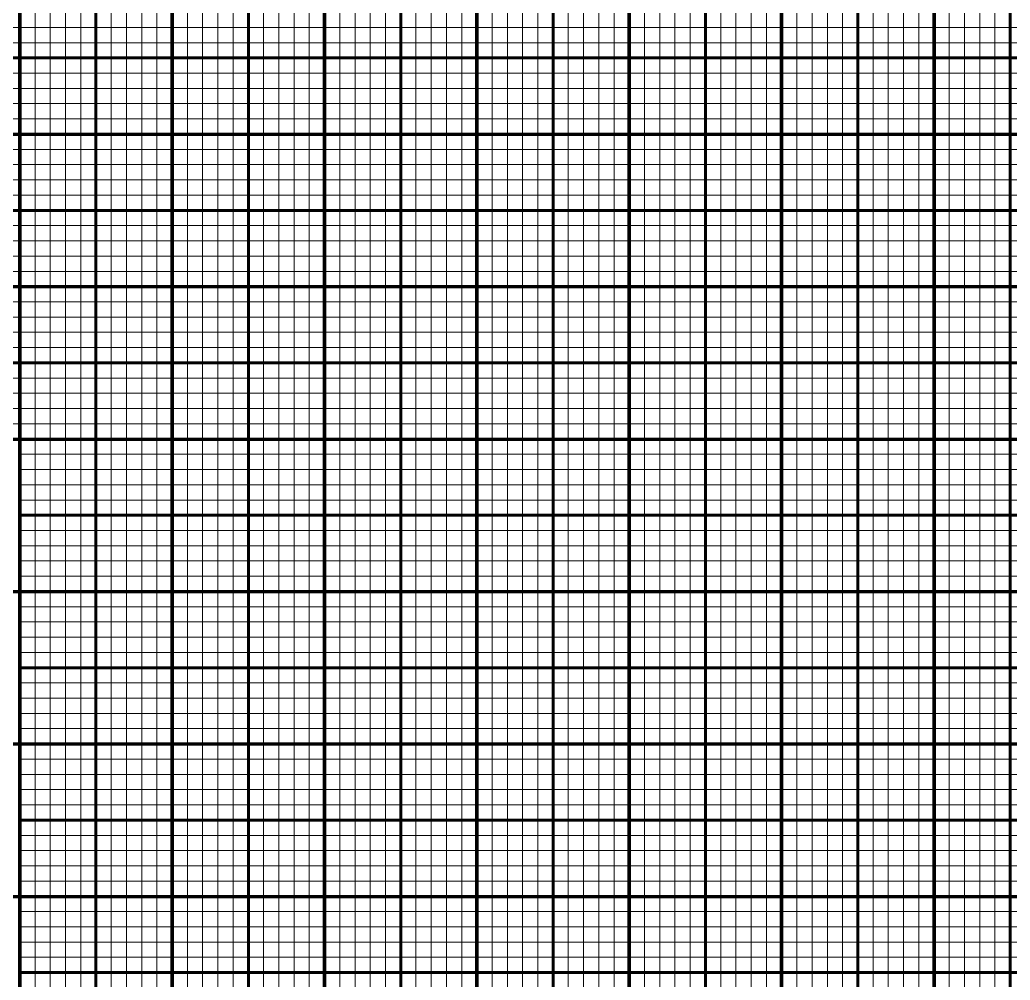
# Model space of a CAD drawing. Header units: millimetres. Extents: x -34 to 216, y -1 to 249.
# Drawn here: x 25.8 to 90.8, y 123.3 to 186.3 of the extents above; entities that cross this region are included whole.
import ezdxf

# ---------------------------------------------------------------- set-up
doc = ezdxf.new("R2010")
doc.units = ezdxf.units.MM
for name, pattern in [('K5LT_BASIC', [0]), ('K5LT_REINFORCED', [0]), ('K5LT_THIN', [0])]:
    doc.linetypes.add(name, pattern=pattern)

msp = doc.modelspace()

# ---------------------------------------------------------------- linework, layer by layer
at = {"color": 134, "linetype": 'K5LT_REINFORCED', "lineweight": 100, "true_color": 0x009696}
for p, q in [((25.771, 178.803), (25.771, 188.803)), ((25.771, 188.803), (25.771, 178.803)), ((35.771, 178.803), (35.771, 188.803)), ((35.771, 188.803), (35.771, 178.803)), ((45.771, 178.803), (45.771, 188.803)), ((45.771, 188.803), (45.771, 178.803)), ((55.771, 178.803), (55.771, 188.803)), ((55.771, 188.803), (55.771, 178.803)), ((65.771, 178.803), (65.771, 188.803)), ((65.771, 188.803), (65.771, 178.803)), ((75.771, 178.803), (75.771, 188.803)), ((75.771, 188.803), (75.771, 178.803)), ((85.771, 178.803), (85.771, 188.803)), ((85.771, 188.803), (85.771, 178.803)), ((15.771, 178.803), (25.771, 178.803)), ((15.771, 178.803), (25.771, 178.803)), ((25.771, 168.803), (25.771, 178.803)), ((25.771, 178.803), (35.771, 178.803)), ((25.771, 178.803), (25.771, 168.803)), ((25.771, 178.803), (35.771, 178.803)), ((35.771, 168.803), (35.771, 178.803)), ((35.771, 178.803), (45.771, 178.803)), ((35.771, 178.803), (35.771, 168.803)), ((35.771, 178.803), (45.771, 178.803)), ((45.771, 168.803), (45.771, 178.803)), ((45.771, 178.803), (55.771, 178.803)), ((45.771, 178.803), (45.771, 168.803)), ((45.771, 178.803), (55.771, 178.803)), ((55.771, 168.803), (55.771, 178.803)), ((55.771, 178.803), (65.771, 178.803)), ((55.771, 178.803), (55.771, 168.803)), ((55.771, 178.803), (65.771, 178.803)), ((65.771, 168.803), (65.771, 178.803)), ((65.771, 178.803), (75.771, 178.803)), ((65.771, 178.803), (65.771, 168.803)), ((65.771, 178.803), (75.771, 178.803)), ((75.771, 168.803), (75.771, 178.803)), ((75.771, 178.803), (85.771, 178.803)), ((75.771, 178.803), (75.771, 168.803)), ((75.771, 178.803), (85.771, 178.803)), ((85.771, 168.803), (85.771, 178.803)), ((85.771, 178.803), (95.771, 178.803)), ((85.771, 178.803), (85.771, 168.803)), ((85.771, 178.803), (95.771, 178.803)), ((15.771, 168.803), (25.771, 168.803)), ((15.771, 168.803), (25.771, 168.803)), ((25.771, 158.803), (25.771, 168.803)), ((25.771, 168.803), (35.771, 168.803)), ((25.771, 168.803), (25.771, 158.803)), ((25.771, 168.803), (35.771, 168.803)), ((35.771, 158.803), (35.771, 168.803)), ((35.771, 168.803), (45.771, 168.803)), ((35.771, 168.803), (35.771, 158.803)), ((35.771, 168.803), (45.771, 168.803)), ((45.771, 158.803), (45.771, 168.803)), ((45.771, 168.803), (55.771, 168.803)), ((45.771, 168.803), (45.771, 158.803)), ((45.771, 168.803), (55.771, 168.803)), ((55.771, 158.803), (55.771, 168.803)), ((55.771, 168.803), (65.771, 168.803)), ((55.771, 168.803), (55.771, 158.803)), ((55.771, 168.803), (65.771, 168.803)), ((65.771, 158.803), (65.771, 168.803)), ((65.771, 168.803), (75.771, 168.803)), ((65.771, 168.803), (65.771, 158.803)), ((65.771, 168.803), (75.771, 168.803)), ((75.771, 158.803), (75.771, 168.803)), ((75.771, 168.803), (85.771, 168.803)), ((75.771, 168.803), (75.771, 158.803)), ((75.771, 168.803), (85.771, 168.803)), ((85.771, 158.803), (85.771, 168.803)), ((85.771, 168.803), (95.771, 168.803)), ((85.771, 168.803), (85.771, 158.803)), ((85.771, 168.803), (95.771, 168.803)), ((15.771, 158.803), (25.771, 158.803)), ((15.771, 158.803), (25.771, 158.803)), ((25.771, 148.803), (25.771, 158.803)), ((25.771, 158.803), (35.771, 158.803)), ((25.771, 158.803), (25.771, 148.803)), ((25.771, 158.803), (35.771, 158.803)), ((35.771, 148.803), (35.771, 158.803)), ((35.771, 158.803), (45.771, 158.803)), ((35.771, 158.803), (35.771, 148.803)), ((35.771, 158.803), (45.771, 158.803)), ((45.771, 148.803), (45.771, 158.803)), ((45.771, 158.803), (55.771, 158.803)), ((45.771, 158.803), (45.771, 148.803)), ((45.771, 158.803), (55.771, 158.803)), ((55.771, 148.803), (55.771, 158.803)), ((55.771, 158.803), (65.771, 158.803)), ((55.771, 158.803), (55.771, 148.803)), ((55.771, 158.803), (65.771, 158.803)), ((65.771, 148.803), (65.771, 158.803)), ((65.771, 158.803), (75.771, 158.803)), ((65.771, 158.803), (65.771, 148.803)), ((65.771, 158.803), (75.771, 158.803)), ((75.771, 148.803), (75.771, 158.803)), ((75.771, 158.803), (85.771, 158.803)), ((75.771, 158.803), (75.771, 148.803)), ((75.771, 158.803), (85.771, 158.803)), ((85.771, 148.803), (85.771, 158.803)), ((85.771, 158.803), (95.771, 158.803)), ((85.771, 158.803), (85.771, 148.803)), ((85.771, 158.803), (95.771, 158.803)), ((15.771, 148.803), (25.771, 148.803)), ((15.771, 148.803), (25.771, 148.803)), ((25.771, 138.803), (25.771, 148.803)), ((25.771, 148.803), (35.771, 148.803)), ((25.771, 148.803), (25.771, 138.803)), ((25.771, 148.803), (35.771, 148.803)), ((35.771, 138.803), (35.771, 148.803)), ((35.771, 148.803), (45.771, 148.803)), ((35.771, 148.803), (35.771, 138.803)), ((35.771, 148.803), (45.771, 148.803)), ((45.771, 138.803), (45.771, 148.803)), ((45.771, 148.803), (55.771, 148.803)), ((45.771, 148.803), (45.771, 138.803)), ((45.771, 148.803), (55.771, 148.803)), ((55.771, 138.803), (55.771, 148.803)), ((55.771, 148.803), (65.771, 148.803)), ((55.771, 148.803), (55.771, 138.803)), ((55.771, 148.803), (65.771, 148.803)), ((65.771, 138.803), (65.771, 148.803)), ((65.771, 148.803), (75.771, 148.803)), ((65.771, 148.803), (65.771, 138.803)), ((65.771, 148.803), (75.771, 148.803)), ((75.771, 138.803), (75.771, 148.803)), ((75.771, 148.803), (85.771, 148.803)), ((75.771, 148.803), (75.771, 138.803)), ((75.771, 148.803), (85.771, 148.803)), ((85.771, 138.803), (85.771, 148.803)), ((85.771, 148.803), (95.771, 148.803)), ((85.771, 148.803), (85.771, 138.803)), ((85.771, 148.803), (95.771, 148.803)), ((15.771, 138.803), (25.771, 138.803)), ((15.771, 138.803), (25.771, 138.803)), ((25.771, 128.803), (25.771, 138.803)), ((25.771, 138.803), (35.771, 138.803)), ((25.771, 138.803), (25.771, 128.803)), ((25.771, 138.803), (35.771, 138.803)), ((35.771, 128.803), (35.771, 138.803)), ((35.771, 138.803), (45.771, 138.803)), ((35.771, 138.803), (35.771, 128.803)), ((35.771, 138.803), (45.771, 138.803)), ((45.771, 128.803), (45.771, 138.803)), ((45.771, 138.803), (55.771, 138.803)), ((45.771, 138.803), (45.771, 128.803)), ((45.771, 138.803), (55.771, 138.803)), ((55.771, 128.803), (55.771, 138.803)), ((55.771, 138.803), (65.771, 138.803)), ((55.771, 138.803), (55.771, 128.803)), ((55.771, 138.803), (65.771, 138.803)), ((65.771, 128.803), (65.771, 138.803)), ((65.771, 138.803), (75.771, 138.803)), ((65.771, 138.803), (65.771, 128.803)), ((65.771, 138.803), (75.771, 138.803)), ((75.771, 128.803), (75.771, 138.803)), ((75.771, 138.803), (85.771, 138.803)), ((75.771, 138.803), (75.771, 128.803)), ((75.771, 138.803), (85.771, 138.803)), ((85.771, 128.803), (85.771, 138.803)), ((85.771, 138.803), (95.771, 138.803)), ((85.771, 138.803), (85.771, 128.803)), ((85.771, 138.803), (95.771, 138.803)), ((15.771, 128.803), (25.771, 128.803)), ((15.771, 128.803), (25.771, 128.803)), ((25.771, 118.803), (25.771, 128.803)), ((25.771, 128.803), (35.771, 128.803)), ((25.771, 128.803), (25.771, 118.803)), ((25.771, 128.803), (35.771, 128.803)), ((35.771, 118.803), (35.771, 128.803)), ((35.771, 128.803), (45.771, 128.803)), ((35.771, 128.803), (35.771, 118.803)), ((35.771, 128.803), (45.771, 128.803)), ((45.771, 118.803), (45.771, 128.803)), ((45.771, 128.803), (55.771, 128.803)), ((45.771, 128.803), (45.771, 118.803)), ((45.771, 128.803), (55.771, 128.803)), ((55.771, 118.803), (55.771, 128.803)), ((55.771, 128.803), (65.771, 128.803)), ((55.771, 128.803), (55.771, 118.803)), ((55.771, 128.803), (65.771, 128.803)), ((65.771, 118.803), (65.771, 128.803)), ((65.771, 128.803), (75.771, 128.803)), ((65.771, 128.803), (65.771, 118.803)), ((65.771, 128.803), (75.771, 128.803)), ((75.771, 118.803), (75.771, 128.803)), ((75.771, 128.803), (85.771, 128.803)), ((75.771, 128.803), (75.771, 118.803)), ((75.771, 128.803), (85.771, 128.803)), ((85.771, 118.803), (85.771, 128.803)), ((85.771, 128.803), (95.771, 128.803)), ((85.771, 128.803), (85.771, 118.803)), ((85.771, 128.803), (95.771, 128.803))]:
    msp.add_line(p, q, dxfattribs=at)
at = {"color": 7, "linetype": 'K5LT_THIN', "lineweight": 18}
for p, q in [((26.771, 188.803), (26.771, 178.803)), ((27.771, 188.803), (27.771, 178.803)), ((28.771, 188.803), (28.771, 178.803)), ((29.771, 188.803), (29.771, 178.803)), ((31.771, 188.803), (31.771, 178.803)), ((32.771, 188.803), (32.771, 178.803)), ((33.771, 188.803), (33.771, 178.803)), ((34.771, 188.803), (34.771, 178.803)), ((36.771, 188.803), (36.771, 178.803)), ((37.771, 188.803), (37.771, 178.803)), ((38.771, 188.803), (38.771, 178.803)), ((39.771, 188.803), (39.771, 178.803)), ((41.771, 188.803), (41.771, 178.803)), ((42.771, 188.803), (42.771, 178.803)), ((43.771, 188.803), (43.771, 178.803)), ((44.771, 188.803), (44.771, 178.803)), ((46.771, 188.803), (46.771, 178.803)), ((47.771, 188.803), (47.771, 178.803)), ((48.771, 188.803), (48.771, 178.803)), ((49.771, 188.803), (49.771, 178.803)), ((51.771, 188.803), (51.771, 178.803)), ((52.771, 188.803), (52.771, 178.803)), ((53.771, 188.803), (53.771, 178.803)), ((54.771, 188.803), (54.771, 178.803)), ((56.771, 188.803), (56.771, 178.803)), ((57.771, 188.803), (57.771, 178.803)), ((58.771, 188.803), (58.771, 178.803)), ((59.771, 188.803), (59.771, 178.803)), ((61.771, 188.803), (61.771, 178.803)), ((62.771, 188.803), (62.771, 178.803)), ((63.771, 188.803), (63.771, 178.803)), ((64.771, 188.803), (64.771, 178.803)), ((66.771, 188.803), (66.771, 178.803)), ((67.771, 188.803), (67.771, 178.803)), ((68.771, 188.803), (68.771, 178.803)), ((69.771, 188.803), (69.771, 178.803)), ((71.771, 188.803), (71.771, 178.803)), ((72.771, 188.803), (72.771, 178.803)), ((73.771, 188.803), (73.771, 178.803)), ((74.771, 188.803), (74.771, 178.803)), ((76.771, 188.803), (76.771, 178.803)), ((77.771, 188.803), (77.771, 178.803)), ((78.771, 188.803), (78.771, 178.803)), ((79.771, 188.803), (79.771, 178.803)), ((81.771, 188.803), (81.771, 178.803)), ((82.771, 188.803), (82.771, 178.803)), ((83.771, 188.803), (83.771, 178.803)), ((84.771, 188.803), (84.771, 178.803)), ((86.771, 188.803), (86.771, 178.803)), ((87.771, 188.803), (87.771, 178.803)), ((88.771, 188.803), (88.771, 178.803)), ((89.771, 188.803), (89.771, 178.803)), ((15.771, 185.803), (25.771, 185.803)), ((25.771, 185.803), (35.771, 185.803)), ((35.771, 185.803), (45.771, 185.803)), ((45.771, 185.803), (55.771, 185.803)), ((55.771, 185.803), (65.771, 185.803)), ((65.771, 185.803), (75.771, 185.803)), ((75.771, 185.803), (85.771, 185.803)), ((85.771, 185.803), (95.771, 185.803)), ((15.771, 184.803), (25.771, 184.803)), ((25.771, 184.803), (35.771, 184.803)), ((35.771, 184.803), (45.771, 184.803)), ((45.771, 184.803), (55.771, 184.803)), ((55.771, 184.803), (65.771, 184.803)), ((65.771, 184.803), (75.771, 184.803)), ((75.771, 184.803), (85.771, 184.803)), ((85.771, 184.803), (95.771, 184.803)), ((15.771, 182.803), (25.771, 182.803)), ((25.771, 182.803), (35.771, 182.803)), ((35.771, 182.803), (45.771, 182.803)), ((45.771, 182.803), (55.771, 182.803)), ((55.771, 182.803), (65.771, 182.803)), ((65.771, 182.803), (75.771, 182.803)), ((75.771, 182.803), (85.771, 182.803)), ((85.771, 182.803), (95.771, 182.803)), ((15.771, 181.803), (25.771, 181.803)), ((25.771, 181.803), (35.771, 181.803)), ((35.771, 181.803), (45.771, 181.803)), ((45.771, 181.803), (55.771, 181.803)), ((55.771, 181.803), (65.771, 181.803)), ((65.771, 181.803), (75.771, 181.803)), ((75.771, 181.803), (85.771, 181.803)), ((85.771, 181.803), (95.771, 181.803)), ((15.771, 180.803), (25.771, 180.803)), ((25.771, 180.803), (35.771, 180.803)), ((35.771, 180.803), (45.771, 180.803)), ((45.771, 180.803), (55.771, 180.803)), ((55.771, 180.803), (65.771, 180.803)), ((65.771, 180.803), (75.771, 180.803)), ((75.771, 180.803), (85.771, 180.803)), ((85.771, 180.803), (95.771, 180.803)), ((15.771, 179.803), (25.771, 179.803)), ((25.771, 179.803), (35.771, 179.803)), ((35.771, 179.803), (45.771, 179.803)), ((45.771, 179.803), (55.771, 179.803)), ((55.771, 179.803), (65.771, 179.803)), ((65.771, 179.803), (75.771, 179.803)), ((75.771, 179.803), (85.771, 179.803)), ((85.771, 179.803), (95.771, 179.803)), ((26.771, 178.803), (26.771, 168.803)), ((27.771, 178.803), (27.771, 168.803)), ((28.771, 178.803), (28.771, 168.803)), ((29.771, 178.803), (29.771, 168.803)), ((31.771, 178.803), (31.771, 168.803)), ((32.771, 178.803), (32.771, 168.803)), ((33.771, 178.803), (33.771, 168.803)), ((34.771, 178.803), (34.771, 168.803)), ((36.771, 178.803), (36.771, 168.803)), ((37.771, 178.803), (37.771, 168.803)), ((38.771, 178.803), (38.771, 168.803)), ((39.771, 178.803), (39.771, 168.803)), ((41.771, 178.803), (41.771, 168.803)), ((42.771, 178.803), (42.771, 168.803)), ((43.771, 178.803), (43.771, 168.803)), ((44.771, 178.803), (44.771, 168.803)), ((46.771, 178.803), (46.771, 168.803)), ((47.771, 178.803), (47.771, 168.803)), ((48.771, 178.803), (48.771, 168.803)), ((49.771, 178.803), (49.771, 168.803)), ((51.771, 178.803), (51.771, 168.803)), ((52.771, 178.803), (52.771, 168.803)), ((53.771, 178.803), (53.771, 168.803)), ((54.771, 178.803), (54.771, 168.803)), ((56.771, 178.803), (56.771, 168.803)), ((57.771, 178.803), (57.771, 168.803)), ((58.771, 178.803), (58.771, 168.803)), ((59.771, 178.803), (59.771, 168.803)), ((61.771, 178.803), (61.771, 168.803)), ((62.771, 178.803), (62.771, 168.803)), ((63.771, 178.803), (63.771, 168.803)), ((64.771, 178.803), (64.771, 168.803)), ((66.771, 178.803), (66.771, 168.803)), ((67.771, 178.803), (67.771, 168.803)), ((68.771, 178.803), (68.771, 168.803)), ((69.771, 178.803), (69.771, 168.803)), ((71.771, 178.803), (71.771, 168.803)), ((72.771, 178.803), (72.771, 168.803)), ((73.771, 178.803), (73.771, 168.803)), ((74.771, 178.803), (74.771, 168.803)), ((76.771, 178.803), (76.771, 168.803)), ((77.771, 178.803), (77.771, 168.803)), ((78.771, 178.803), (78.771, 168.803)), ((79.771, 178.803), (79.771, 168.803)), ((81.771, 178.803), (81.771, 168.803)), ((82.771, 178.803), (82.771, 168.803)), ((83.771, 178.803), (83.771, 168.803)), ((84.771, 178.803), (84.771, 168.803)), ((86.771, 178.803), (86.771, 168.803)), ((87.771, 178.803), (87.771, 168.803)), ((88.771, 178.803), (88.771, 168.803)), ((89.771, 178.803), (89.771, 168.803)), ((15.771, 177.803), (25.771, 177.803)), ((25.771, 177.803), (35.771, 177.803)), ((35.771, 177.803), (45.771, 177.803)), ((45.771, 177.803), (55.771, 177.803)), ((55.771, 177.803), (65.771, 177.803)), ((65.771, 177.803), (75.771, 177.803)), ((75.771, 177.803), (85.771, 177.803)), ((85.771, 177.803), (95.771, 177.803)), ((15.771, 176.803), (25.771, 176.803)), ((25.771, 176.803), (35.771, 176.803)), ((35.771, 176.803), (45.771, 176.803)), ((45.771, 176.803), (55.771, 176.803)), ((55.771, 176.803), (65.771, 176.803)), ((65.771, 176.803), (75.771, 176.803)), ((75.771, 176.803), (85.771, 176.803)), ((85.771, 176.803), (95.771, 176.803)), ((15.771, 175.803), (25.771, 175.803)), ((25.771, 175.803), (35.771, 175.803)), ((35.771, 175.803), (45.771, 175.803)), ((45.771, 175.803), (55.771, 175.803)), ((55.771, 175.803), (65.771, 175.803)), ((65.771, 175.803), (75.771, 175.803)), ((75.771, 175.803), (85.771, 175.803)), ((85.771, 175.803), (95.771, 175.803)), ((15.771, 174.803), (25.771, 174.803)), ((25.771, 174.803), (35.771, 174.803)), ((35.771, 174.803), (45.771, 174.803)), ((45.771, 174.803), (55.771, 174.803)), ((55.771, 174.803), (65.771, 174.803)), ((65.771, 174.803), (75.771, 174.803)), ((75.771, 174.803), (85.771, 174.803)), ((85.771, 174.803), (95.771, 174.803)), ((15.771, 172.803), (25.771, 172.803)), ((25.771, 172.803), (35.771, 172.803)), ((35.771, 172.803), (45.771, 172.803)), ((45.771, 172.803), (55.771, 172.803)), ((55.771, 172.803), (65.771, 172.803)), ((65.771, 172.803), (75.771, 172.803)), ((75.771, 172.803), (85.771, 172.803)), ((85.771, 172.803), (95.771, 172.803)), ((15.771, 171.803), (25.771, 171.803)), ((25.771, 171.803), (35.771, 171.803)), ((35.771, 171.803), (45.771, 171.803)), ((45.771, 171.803), (55.771, 171.803)), ((55.771, 171.803), (65.771, 171.803)), ((65.771, 171.803), (75.771, 171.803)), ((75.771, 171.803), (85.771, 171.803)), ((85.771, 171.803), (95.771, 171.803)), ((15.771, 170.803), (25.771, 170.803)), ((25.771, 170.803), (35.771, 170.803)), ((35.771, 170.803), (45.771, 170.803)), ((45.771, 170.803), (55.771, 170.803)), ((55.771, 170.803), (65.771, 170.803)), ((65.771, 170.803), (75.771, 170.803)), ((75.771, 170.803), (85.771, 170.803)), ((85.771, 170.803), (95.771, 170.803)), ((15.771, 169.803), (25.771, 169.803)), ((25.771, 169.803), (35.771, 169.803)), ((35.771, 169.803), (45.771, 169.803)), ((45.771, 169.803), (55.771, 169.803)), ((55.771, 169.803), (65.771, 169.803)), ((65.771, 169.803), (75.771, 169.803)), ((75.771, 169.803), (85.771, 169.803)), ((85.771, 169.803), (95.771, 169.803)), ((26.771, 168.803), (26.771, 158.803)), ((27.771, 168.803), (27.771, 158.803)), ((28.771, 168.803), (28.771, 158.803)), ((29.771, 168.803), (29.771, 158.803)), ((31.771, 168.803), (31.771, 158.803)), ((32.771, 168.803), (32.771, 158.803)), ((33.771, 168.803), (33.771, 158.803)), ((34.771, 168.803), (34.771, 158.803)), ((36.771, 168.803), (36.771, 158.803)), ((37.771, 168.803), (37.771, 158.803)), ((38.771, 168.803), (38.771, 158.803)), ((39.771, 168.803), (39.771, 158.803)), ((41.771, 168.803), (41.771, 158.803)), ((42.771, 168.803), (42.771, 158.803)), ((43.771, 168.803), (43.771, 158.803)), ((44.771, 168.803), (44.771, 158.803)), ((46.771, 168.803), (46.771, 158.803)), ((47.771, 168.803), (47.771, 158.803)), ((48.771, 168.803), (48.771, 158.803)), ((49.771, 168.803), (49.771, 158.803)), ((51.771, 168.803), (51.771, 158.803)), ((52.771, 168.803), (52.771, 158.803)), ((53.771, 168.803), (53.771, 158.803)), ((54.771, 168.803), (54.771, 158.803)), ((56.771, 168.803), (56.771, 158.803)), ((57.771, 168.803), (57.771, 158.803)), ((58.771, 168.803), (58.771, 158.803)), ((59.771, 168.803), (59.771, 158.803)), ((61.771, 168.803), (61.771, 158.803)), ((62.771, 168.803), (62.771, 158.803)), ((63.771, 168.803), (63.771, 158.803)), ((64.771, 168.803), (64.771, 158.803)), ((66.771, 168.803), (66.771, 158.803)), ((67.771, 168.803), (67.771, 158.803)), ((68.771, 168.803), (68.771, 158.803)), ((69.771, 168.803), (69.771, 158.803)), ((71.771, 168.803), (71.771, 158.803)), ((72.771, 168.803), (72.771, 158.803)), ((73.771, 168.803), (73.771, 158.803)), ((74.771, 168.803), (74.771, 158.803)), ((76.771, 168.803), (76.771, 158.803)), ((77.771, 168.803), (77.771, 158.803)), ((78.771, 168.803), (78.771, 158.803)), ((79.771, 168.803), (79.771, 158.803)), ((81.771, 168.803), (81.771, 158.803)), ((82.771, 168.803), (82.771, 158.803)), ((83.771, 168.803), (83.771, 158.803)), ((84.771, 168.803), (84.771, 158.803)), ((86.771, 168.803), (86.771, 158.803)), ((87.771, 168.803), (87.771, 158.803)), ((88.771, 168.803), (88.771, 158.803)), ((89.771, 168.803), (89.771, 158.803)), ((15.771, 167.803), (25.771, 167.803)), ((25.771, 167.803), (35.771, 167.803)), ((35.771, 167.803), (45.771, 167.803)), ((45.771, 167.803), (55.771, 167.803)), ((55.771, 167.803), (65.771, 167.803)), ((65.771, 167.803), (75.771, 167.803)), ((75.771, 167.803), (85.771, 167.803)), ((85.771, 167.803), (95.771, 167.803)), ((15.771, 166.803), (25.771, 166.803)), ((25.771, 166.803), (35.771, 166.803)), ((35.771, 166.803), (45.771, 166.803)), ((45.771, 166.803), (55.771, 166.803)), ((55.771, 166.803), (65.771, 166.803)), ((65.771, 166.803), (75.771, 166.803)), ((75.771, 166.803), (85.771, 166.803)), ((85.771, 166.803), (95.771, 166.803)), ((15.771, 165.803), (25.771, 165.803)), ((25.771, 165.803), (35.771, 165.803)), ((35.771, 165.803), (45.771, 165.803)), ((45.771, 165.803), (55.771, 165.803)), ((55.771, 165.803), (65.771, 165.803)), ((65.771, 165.803), (75.771, 165.803)), ((75.771, 165.803), (85.771, 165.803)), ((85.771, 165.803), (95.771, 165.803)), ((15.771, 164.803), (25.771, 164.803)), ((25.771, 164.803), (35.771, 164.803)), ((35.771, 164.803), (45.771, 164.803)), ((45.771, 164.803), (55.771, 164.803)), ((55.771, 164.803), (65.771, 164.803)), ((65.771, 164.803), (75.771, 164.803)), ((75.771, 164.803), (85.771, 164.803)), ((85.771, 164.803), (95.771, 164.803)), ((15.771, 162.803), (25.771, 162.803)), ((25.771, 162.803), (35.771, 162.803)), ((35.771, 162.803), (45.771, 162.803)), ((45.771, 162.803), (55.771, 162.803)), ((55.771, 162.803), (65.771, 162.803)), ((65.771, 162.803), (75.771, 162.803)), ((75.771, 162.803), (85.771, 162.803)), ((85.771, 162.803), (95.771, 162.803)), ((15.771, 161.803), (25.771, 161.803)), ((25.771, 161.803), (35.771, 161.803)), ((35.771, 161.803), (45.771, 161.803)), ((45.771, 161.803), (55.771, 161.803)), ((55.771, 161.803), (65.771, 161.803)), ((65.771, 161.803), (75.771, 161.803)), ((75.771, 161.803), (85.771, 161.803)), ((85.771, 161.803), (95.771, 161.803)), ((15.771, 160.803), (25.771, 160.803)), ((25.771, 160.803), (35.771, 160.803)), ((35.771, 160.803), (45.771, 160.803)), ((45.771, 160.803), (55.771, 160.803)), ((55.771, 160.803), (65.771, 160.803)), ((65.771, 160.803), (75.771, 160.803)), ((75.771, 160.803), (85.771, 160.803)), ((85.771, 160.803), (95.771, 160.803)), ((15.771, 159.803), (25.771, 159.803)), ((25.771, 159.803), (35.771, 159.803)), ((35.771, 159.803), (45.771, 159.803)), ((45.771, 159.803), (55.771, 159.803)), ((55.771, 159.803), (65.771, 159.803)), ((65.771, 159.803), (75.771, 159.803)), ((75.771, 159.803), (85.771, 159.803)), ((85.771, 159.803), (95.771, 159.803)), ((26.771, 158.803), (26.771, 148.803)), ((27.771, 158.803), (27.771, 148.803)), ((28.771, 158.803), (28.771, 148.803)), ((29.771, 158.803), (29.771, 148.803)), ((31.771, 158.803), (31.771, 148.803)), ((32.771, 158.803), (32.771, 148.803)), ((33.771, 158.803), (33.771, 148.803)), ((34.771, 158.803), (34.771, 148.803)), ((36.771, 158.803), (36.771, 148.803)), ((37.771, 158.803), (37.771, 148.803)), ((38.771, 158.803), (38.771, 148.803)), ((39.771, 158.803), (39.771, 148.803)), ((41.771, 158.803), (41.771, 148.803)), ((42.771, 158.803), (42.771, 148.803)), ((43.771, 158.803), (43.771, 148.803)), ((44.771, 158.803), (44.771, 148.803)), ((46.771, 158.803), (46.771, 148.803)), ((47.771, 158.803), (47.771, 148.803)), ((48.771, 158.803), (48.771, 148.803)), ((49.771, 158.803), (49.771, 148.803)), ((51.771, 158.803), (51.771, 148.803)), ((52.771, 158.803), (52.771, 148.803)), ((53.771, 158.803), (53.771, 148.803)), ((54.771, 158.803), (54.771, 148.803)), ((56.771, 158.803), (56.771, 148.803)), ((57.771, 158.803), (57.771, 148.803)), ((58.771, 158.803), (58.771, 148.803)), ((59.771, 158.803), (59.771, 148.803)), ((61.771, 158.803), (61.771, 148.803)), ((62.771, 158.803), (62.771, 148.803)), ((63.771, 158.803), (63.771, 148.803)), ((64.771, 158.803), (64.771, 148.803)), ((66.771, 158.803), (66.771, 148.803)), ((67.771, 158.803), (67.771, 148.803)), ((68.771, 158.803), (68.771, 148.803)), ((69.771, 158.803), (69.771, 148.803)), ((71.771, 158.803), (71.771, 148.803)), ((72.771, 158.803), (72.771, 148.803)), ((73.771, 158.803), (73.771, 148.803)), ((74.771, 158.803), (74.771, 148.803)), ((76.771, 158.803), (76.771, 148.803)), ((77.771, 158.803), (77.771, 148.803)), ((78.771, 158.803), (78.771, 148.803)), ((79.771, 158.803), (79.771, 148.803)), ((81.771, 158.803), (81.771, 148.803)), ((82.771, 158.803), (82.771, 148.803)), ((83.771, 158.803), (83.771, 148.803)), ((84.771, 158.803), (84.771, 148.803)), ((86.771, 158.803), (86.771, 148.803)), ((87.771, 158.803), (87.771, 148.803)), ((88.771, 158.803), (88.771, 148.803)), ((89.771, 158.803), (89.771, 148.803)), ((25.771, 157.803), (35.771, 157.803)), ((35.771, 157.803), (45.771, 157.803)), ((45.771, 157.803), (55.771, 157.803)), ((55.771, 157.803), (65.771, 157.803)), ((65.771, 157.803), (75.771, 157.803)), ((75.771, 157.803), (85.771, 157.803)), ((85.771, 157.803), (95.771, 157.803)), ((25.771, 156.803), (35.771, 156.803)), ((35.771, 156.803), (45.771, 156.803)), ((45.771, 156.803), (55.771, 156.803)), ((55.771, 156.803), (65.771, 156.803)), ((65.771, 156.803), (75.771, 156.803)), ((75.771, 156.803), (85.771, 156.803)), ((85.771, 156.803), (95.771, 156.803)), ((25.771, 155.803), (35.771, 155.803)), ((35.771, 155.803), (45.771, 155.803)), ((45.771, 155.803), (55.771, 155.803)), ((55.771, 155.803), (65.771, 155.803)), ((65.771, 155.803), (75.771, 155.803)), ((75.771, 155.803), (85.771, 155.803)), ((85.771, 155.803), (95.771, 155.803)), ((25.771, 154.803), (35.771, 154.803)), ((35.771, 154.803), (45.771, 154.803)), ((45.771, 154.803), (55.771, 154.803)), ((55.771, 154.803), (65.771, 154.803)), ((65.771, 154.803), (75.771, 154.803)), ((75.771, 154.803), (85.771, 154.803)), ((85.771, 154.803), (95.771, 154.803)), ((25.771, 152.803), (35.771, 152.803)), ((35.771, 152.803), (45.771, 152.803)), ((45.771, 152.803), (55.771, 152.803)), ((55.771, 152.803), (65.771, 152.803)), ((65.771, 152.803), (75.771, 152.803)), ((75.771, 152.803), (85.771, 152.803)), ((85.771, 152.803), (95.771, 152.803)), ((25.771, 151.803), (35.771, 151.803)), ((35.771, 151.803), (45.771, 151.803)), ((45.771, 151.803), (55.771, 151.803)), ((55.771, 151.803), (65.771, 151.803)), ((65.771, 151.803), (75.771, 151.803)), ((75.771, 151.803), (85.771, 151.803)), ((85.771, 151.803), (95.771, 151.803)), ((25.771, 150.803), (35.771, 150.803)), ((35.771, 150.803), (45.771, 150.803)), ((45.771, 150.803), (55.771, 150.803)), ((55.771, 150.803), (65.771, 150.803)), ((65.771, 150.803), (75.771, 150.803)), ((75.771, 150.803), (85.771, 150.803)), ((85.771, 150.803), (95.771, 150.803)), ((25.771, 149.803), (35.771, 149.803)), ((35.771, 149.803), (45.771, 149.803)), ((45.771, 149.803), (55.771, 149.803)), ((55.771, 149.803), (65.771, 149.803)), ((65.771, 149.803), (75.771, 149.803)), ((75.771, 149.803), (85.771, 149.803)), ((85.771, 149.803), (95.771, 149.803)), ((26.771, 148.803), (26.771, 138.803)), ((27.771, 148.803), (27.771, 138.803)), ((28.771, 148.803), (28.771, 138.803)), ((29.771, 148.803), (29.771, 138.803)), ((31.771, 148.803), (31.771, 138.803)), ((32.771, 148.803), (32.771, 138.803)), ((33.771, 148.803), (33.771, 138.803)), ((34.771, 148.803), (34.771, 138.803)), ((36.771, 148.803), (36.771, 138.803)), ((37.771, 148.803), (37.771, 138.803)), ((38.771, 148.803), (38.771, 138.803)), ((39.771, 148.803), (39.771, 138.803)), ((41.771, 148.803), (41.771, 138.803)), ((42.771, 148.803), (42.771, 138.803)), ((43.771, 148.803), (43.771, 138.803)), ((44.771, 148.803), (44.771, 138.803)), ((46.771, 148.803), (46.771, 138.803)), ((47.771, 148.803), (47.771, 138.803)), ((48.771, 148.803), (48.771, 138.803)), ((49.771, 148.803), (49.771, 138.803)), ((51.771, 148.803), (51.771, 138.803)), ((52.771, 148.803), (52.771, 138.803)), ((53.771, 148.803), (53.771, 138.803)), ((54.771, 148.803), (54.771, 138.803)), ((56.771, 148.803), (56.771, 138.803)), ((57.771, 148.803), (57.771, 138.803)), ((58.771, 148.803), (58.771, 138.803)), ((59.771, 148.803), (59.771, 138.803)), ((61.771, 148.803), (61.771, 138.803)), ((62.771, 148.803), (62.771, 138.803)), ((63.771, 148.803), (63.771, 138.803)), ((64.771, 148.803), (64.771, 138.803)), ((66.771, 148.803), (66.771, 138.803)), ((67.771, 148.803), (67.771, 138.803)), ((68.771, 148.803), (68.771, 138.803)), ((69.771, 148.803), (69.771, 138.803)), ((71.771, 148.803), (71.771, 138.803)), ((72.771, 148.803), (72.771, 138.803)), ((73.771, 148.803), (73.771, 138.803)), ((74.771, 148.803), (74.771, 138.803)), ((76.771, 148.803), (76.771, 138.803)), ((77.771, 148.803), (77.771, 138.803)), ((78.771, 148.803), (78.771, 138.803)), ((79.771, 148.803), (79.771, 138.803)), ((81.771, 148.803), (81.771, 138.803)), ((82.771, 148.803), (82.771, 138.803)), ((83.771, 148.803), (83.771, 138.803)), ((84.771, 148.803), (84.771, 138.803)), ((86.771, 148.803), (86.771, 138.803)), ((87.771, 148.803), (87.771, 138.803)), ((88.771, 148.803), (88.771, 138.803)), ((89.771, 148.803), (89.771, 138.803)), ((25.771, 147.803), (35.771, 147.803)), ((35.771, 147.803), (45.771, 147.803)), ((45.771, 147.803), (55.771, 147.803)), ((55.771, 147.803), (65.771, 147.803)), ((65.771, 147.803), (75.771, 147.803)), ((75.771, 147.803), (85.771, 147.803)), ((85.771, 147.803), (95.771, 147.803)), ((25.771, 146.803), (35.771, 146.803)), ((35.771, 146.803), (45.771, 146.803)), ((45.771, 146.803), (55.771, 146.803)), ((55.771, 146.803), (65.771, 146.803)), ((65.771, 146.803), (75.771, 146.803)), ((75.771, 146.803), (85.771, 146.803)), ((85.771, 146.803), (95.771, 146.803)), ((25.771, 145.803), (35.771, 145.803)), ((35.771, 145.803), (45.771, 145.803)), ((45.771, 145.803), (55.771, 145.803)), ((55.771, 145.803), (65.771, 145.803)), ((65.771, 145.803), (75.771, 145.803)), ((75.771, 145.803), (85.771, 145.803)), ((85.771, 145.803), (95.771, 145.803)), ((25.771, 144.803), (35.771, 144.803)), ((35.771, 144.803), (45.771, 144.803)), ((45.771, 144.803), (55.771, 144.803)), ((55.771, 144.803), (65.771, 144.803)), ((65.771, 144.803), (75.771, 144.803)), ((75.771, 144.803), (85.771, 144.803)), ((85.771, 144.803), (95.771, 144.803)), ((25.771, 142.803), (35.771, 142.803)), ((35.771, 142.803), (45.771, 142.803)), ((45.771, 142.803), (55.771, 142.803)), ((55.771, 142.803), (65.771, 142.803)), ((65.771, 142.803), (75.771, 142.803)), ((75.771, 142.803), (85.771, 142.803)), ((85.771, 142.803), (95.771, 142.803)), ((25.771, 141.803), (35.771, 141.803)), ((35.771, 141.803), (45.771, 141.803)), ((45.771, 141.803), (55.771, 141.803)), ((55.771, 141.803), (65.771, 141.803)), ((65.771, 141.803), (75.771, 141.803)), ((75.771, 141.803), (85.771, 141.803)), ((85.771, 141.803), (95.771, 141.803)), ((25.771, 140.803), (35.771, 140.803)), ((35.771, 140.803), (45.771, 140.803)), ((45.771, 140.803), (55.771, 140.803)), ((55.771, 140.803), (65.771, 140.803)), ((65.771, 140.803), (75.771, 140.803)), ((75.771, 140.803), (85.771, 140.803)), ((85.771, 140.803), (95.771, 140.803)), ((25.771, 139.803), (35.771, 139.803)), ((35.771, 139.803), (45.771, 139.803)), ((45.771, 139.803), (55.771, 139.803)), ((55.771, 139.803), (65.771, 139.803)), ((65.771, 139.803), (75.771, 139.803)), ((75.771, 139.803), (85.771, 139.803)), ((85.771, 139.803), (95.771, 139.803)), ((26.771, 138.803), (26.771, 128.803)), ((27.771, 138.803), (27.771, 128.803)), ((28.771, 138.803), (28.771, 128.803)), ((29.771, 138.803), (29.771, 128.803)), ((31.771, 138.803), (31.771, 128.803)), ((32.771, 138.803), (32.771, 128.803)), ((33.771, 138.803), (33.771, 128.803)), ((34.771, 138.803), (34.771, 128.803)), ((36.771, 138.803), (36.771, 128.803)), ((37.771, 138.803), (37.771, 128.803)), ((38.771, 138.803), (38.771, 128.803)), ((39.771, 138.803), (39.771, 128.803)), ((41.771, 138.803), (41.771, 128.803)), ((42.771, 138.803), (42.771, 128.803)), ((43.771, 138.803), (43.771, 128.803)), ((44.771, 138.803), (44.771, 128.803)), ((46.771, 138.803), (46.771, 128.803)), ((47.771, 138.803), (47.771, 128.803)), ((48.771, 138.803), (48.771, 128.803)), ((49.771, 138.803), (49.771, 128.803)), ((51.771, 138.803), (51.771, 128.803)), ((52.771, 138.803), (52.771, 128.803)), ((53.771, 138.803), (53.771, 128.803)), ((54.771, 138.803), (54.771, 128.803)), ((56.771, 138.803), (56.771, 128.803)), ((57.771, 138.803), (57.771, 128.803)), ((58.771, 138.803), (58.771, 128.803)), ((59.771, 138.803), (59.771, 128.803)), ((61.771, 138.803), (61.771, 128.803)), ((62.771, 138.803), (62.771, 128.803)), ((63.771, 138.803), (63.771, 128.803)), ((64.771, 138.803), (64.771, 128.803)), ((66.771, 138.803), (66.771, 128.803)), ((67.771, 138.803), (67.771, 128.803)), ((68.771, 138.803), (68.771, 128.803)), ((69.771, 138.803), (69.771, 128.803)), ((71.771, 138.803), (71.771, 128.803)), ((72.771, 138.803), (72.771, 128.803)), ((73.771, 138.803), (73.771, 128.803)), ((74.771, 138.803), (74.771, 128.803)), ((76.771, 138.803), (76.771, 128.803)), ((77.771, 138.803), (77.771, 128.803)), ((78.771, 138.803), (78.771, 128.803)), ((79.771, 138.803), (79.771, 128.803)), ((81.771, 138.803), (81.771, 128.803)), ((82.771, 138.803), (82.771, 128.803)), ((83.771, 138.803), (83.771, 128.803)), ((84.771, 138.803), (84.771, 128.803)), ((86.771, 138.803), (86.771, 128.803)), ((87.771, 138.803), (87.771, 128.803)), ((88.771, 138.803), (88.771, 128.803)), ((89.771, 138.803), (89.771, 128.803)), ((25.771, 137.803), (35.771, 137.803)), ((35.771, 137.803), (45.771, 137.803)), ((45.771, 137.803), (55.771, 137.803)), ((55.771, 137.803), (65.771, 137.803)), ((65.771, 137.803), (75.771, 137.803)), ((75.771, 137.803), (85.771, 137.803)), ((85.771, 137.803), (95.771, 137.803)), ((25.771, 136.803), (35.771, 136.803)), ((35.771, 136.803), (45.771, 136.803)), ((45.771, 136.803), (55.771, 136.803)), ((55.771, 136.803), (65.771, 136.803)), ((65.771, 136.803), (75.771, 136.803)), ((75.771, 136.803), (85.771, 136.803)), ((85.771, 136.803), (95.771, 136.803)), ((25.771, 135.803), (35.771, 135.803)), ((35.771, 135.803), (45.771, 135.803)), ((45.771, 135.803), (55.771, 135.803)), ((55.771, 135.803), (65.771, 135.803)), ((65.771, 135.803), (75.771, 135.803)), ((75.771, 135.803), (85.771, 135.803)), ((85.771, 135.803), (95.771, 135.803)), ((25.771, 134.803), (35.771, 134.803)), ((35.771, 134.803), (45.771, 134.803)), ((45.771, 134.803), (55.771, 134.803)), ((55.771, 134.803), (65.771, 134.803)), ((65.771, 134.803), (75.771, 134.803)), ((75.771, 134.803), (85.771, 134.803)), ((85.771, 134.803), (95.771, 134.803)), ((25.771, 132.803), (35.771, 132.803)), ((35.771, 132.803), (45.771, 132.803)), ((45.771, 132.803), (55.771, 132.803)), ((55.771, 132.803), (65.771, 132.803)), ((65.771, 132.803), (75.771, 132.803)), ((75.771, 132.803), (85.771, 132.803)), ((85.771, 132.803), (95.771, 132.803)), ((25.771, 131.803), (35.771, 131.803)), ((35.771, 131.803), (45.771, 131.803)), ((45.771, 131.803), (55.771, 131.803)), ((55.771, 131.803), (65.771, 131.803)), ((65.771, 131.803), (75.771, 131.803)), ((75.771, 131.803), (85.771, 131.803)), ((85.771, 131.803), (95.771, 131.803)), ((25.771, 130.803), (35.771, 130.803)), ((35.771, 130.803), (45.771, 130.803)), ((45.771, 130.803), (55.771, 130.803)), ((55.771, 130.803), (65.771, 130.803)), ((65.771, 130.803), (75.771, 130.803)), ((75.771, 130.803), (85.771, 130.803)), ((85.771, 130.803), (95.771, 130.803)), ((25.771, 129.803), (35.771, 129.803)), ((35.771, 129.803), (45.771, 129.803)), ((45.771, 129.803), (55.771, 129.803)), ((55.771, 129.803), (65.771, 129.803)), ((65.771, 129.803), (75.771, 129.803)), ((75.771, 129.803), (85.771, 129.803)), ((85.771, 129.803), (95.771, 129.803)), ((26.771, 128.803), (26.771, 118.803)), ((27.771, 128.803), (27.771, 118.803)), ((28.771, 128.803), (28.771, 118.803)), ((29.771, 128.803), (29.771, 118.803)), ((31.771, 128.803), (31.771, 118.803)), ((32.771, 128.803), (32.771, 118.803)), ((33.771, 128.803), (33.771, 118.803)), ((34.771, 128.803), (34.771, 118.803)), ((36.771, 128.803), (36.771, 118.803)), ((37.771, 128.803), (37.771, 118.803)), ((38.771, 128.803), (38.771, 118.803)), ((39.771, 128.803), (39.771, 118.803)), ((41.771, 128.803), (41.771, 118.803)), ((42.771, 128.803), (42.771, 118.803)), ((43.771, 128.803), (43.771, 118.803)), ((44.771, 128.803), (44.771, 118.803)), ((46.771, 128.803), (46.771, 118.803)), ((47.771, 128.803), (47.771, 118.803)), ((48.771, 128.803), (48.771, 118.803)), ((49.771, 128.803), (49.771, 118.803)), ((51.771, 128.803), (51.771, 118.803)), ((52.771, 128.803), (52.771, 118.803)), ((53.771, 128.803), (53.771, 118.803)), ((54.771, 128.803), (54.771, 118.803)), ((56.771, 128.803), (56.771, 118.803)), ((57.771, 128.803), (57.771, 118.803)), ((58.771, 128.803), (58.771, 118.803)), ((59.771, 128.803), (59.771, 118.803)), ((61.771, 128.803), (61.771, 118.803)), ((62.771, 128.803), (62.771, 118.803)), ((63.771, 128.803), (63.771, 118.803)), ((64.771, 128.803), (64.771, 118.803)), ((66.771, 128.803), (66.771, 118.803)), ((67.771, 128.803), (67.771, 118.803)), ((68.771, 128.803), (68.771, 118.803)), ((69.771, 128.803), (69.771, 118.803)), ((71.771, 128.803), (71.771, 118.803)), ((72.771, 128.803), (72.771, 118.803)), ((73.771, 128.803), (73.771, 118.803)), ((74.771, 128.803), (74.771, 118.803)), ((76.771, 128.803), (76.771, 118.803)), ((77.771, 128.803), (77.771, 118.803)), ((78.771, 128.803), (78.771, 118.803)), ((79.771, 128.803), (79.771, 118.803)), ((81.771, 128.803), (81.771, 118.803)), ((82.771, 128.803), (82.771, 118.803)), ((83.771, 128.803), (83.771, 118.803)), ((84.771, 128.803), (84.771, 118.803)), ((86.771, 128.803), (86.771, 118.803)), ((87.771, 128.803), (87.771, 118.803)), ((88.771, 128.803), (88.771, 118.803)), ((89.771, 128.803), (89.771, 118.803)), ((25.771, 127.803), (35.771, 127.803)), ((35.771, 127.803), (45.771, 127.803)), ((45.771, 127.803), (55.771, 127.803)), ((55.771, 127.803), (65.771, 127.803)), ((65.771, 127.803), (75.771, 127.803)), ((75.771, 127.803), (85.771, 127.803)), ((85.771, 127.803), (95.771, 127.803)), ((25.771, 126.803), (35.771, 126.803)), ((35.771, 126.803), (45.771, 126.803)), ((45.771, 126.803), (55.771, 126.803)), ((55.771, 126.803), (65.771, 126.803)), ((65.771, 126.803), (75.771, 126.803)), ((75.771, 126.803), (85.771, 126.803)), ((85.771, 126.803), (95.771, 126.803)), ((25.771, 125.803), (35.771, 125.803)), ((35.771, 125.803), (45.771, 125.803)), ((45.771, 125.803), (55.771, 125.803)), ((55.771, 125.803), (65.771, 125.803)), ((65.771, 125.803), (75.771, 125.803)), ((75.771, 125.803), (85.771, 125.803)), ((85.771, 125.803), (95.771, 125.803)), ((25.771, 124.803), (35.771, 124.803)), ((35.771, 124.803), (45.771, 124.803)), ((45.771, 124.803), (55.771, 124.803)), ((55.771, 124.803), (65.771, 124.803)), ((65.771, 124.803), (75.771, 124.803)), ((75.771, 124.803), (85.771, 124.803)), ((85.771, 124.803), (95.771, 124.803))]:
    msp.add_line(p, q, dxfattribs=at)
at = {"color": 150, "linetype": 'K5LT_BASIC', "lineweight": 60, "true_color": 0x0080ff}
for p, q in [((30.771, 188.803), (30.771, 178.803)), ((40.771, 188.803), (40.771, 178.803)), ((50.771, 188.803), (50.771, 178.803)), ((60.771, 188.803), (60.771, 178.803)), ((70.771, 188.803), (70.771, 178.803)), ((80.771, 188.803), (80.771, 178.803)), ((90.771, 188.803), (90.771, 178.803)), ((15.771, 183.803), (25.771, 183.803)), ((25.771, 183.803), (35.771, 183.803)), ((35.771, 183.803), (45.771, 183.803)), ((45.771, 183.803), (55.771, 183.803)), ((55.771, 183.803), (65.771, 183.803)), ((65.771, 183.803), (75.771, 183.803)), ((75.771, 183.803), (85.771, 183.803)), ((85.771, 183.803), (95.771, 183.803)), ((30.771, 178.803), (30.771, 168.803)), ((40.771, 178.803), (40.771, 168.803)), ((50.771, 178.803), (50.771, 168.803)), ((60.771, 178.803), (60.771, 168.803)), ((70.771, 178.803), (70.771, 168.803)), ((80.771, 178.803), (80.771, 168.803)), ((90.771, 178.803), (90.771, 168.803)), ((15.771, 173.803), (25.771, 173.803)), ((25.771, 173.803), (35.771, 173.803)), ((35.771, 173.803), (45.771, 173.803)), ((45.771, 173.803), (55.771, 173.803)), ((55.771, 173.803), (65.771, 173.803)), ((65.771, 173.803), (75.771, 173.803)), ((75.771, 173.803), (85.771, 173.803)), ((85.771, 173.803), (95.771, 173.803)), ((30.771, 168.803), (30.771, 158.803)), ((40.771, 168.803), (40.771, 158.803)), ((50.771, 168.803), (50.771, 158.803)), ((60.771, 168.803), (60.771, 158.803)), ((70.771, 168.803), (70.771, 158.803)), ((80.771, 168.803), (80.771, 158.803)), ((90.771, 168.803), (90.771, 158.803)), ((15.771, 163.803), (25.771, 163.803)), ((25.771, 163.803), (35.771, 163.803)), ((35.771, 163.803), (45.771, 163.803)), ((45.771, 163.803), (55.771, 163.803)), ((55.771, 163.803), (65.771, 163.803)), ((65.771, 163.803), (75.771, 163.803)), ((75.771, 163.803), (85.771, 163.803)), ((85.771, 163.803), (95.771, 163.803)), ((30.771, 158.803), (30.771, 148.803)), ((40.771, 158.803), (40.771, 148.803)), ((50.771, 158.803), (50.771, 148.803)), ((60.771, 158.803), (60.771, 148.803)), ((70.771, 158.803), (70.771, 148.803)), ((80.771, 158.803), (80.771, 148.803)), ((90.771, 158.803), (90.771, 148.803)), ((25.771, 153.803), (35.771, 153.803)), ((35.771, 153.803), (45.771, 153.803)), ((45.771, 153.803), (55.771, 153.803)), ((55.771, 153.803), (65.771, 153.803)), ((65.771, 153.803), (75.771, 153.803)), ((75.771, 153.803), (85.771, 153.803)), ((85.771, 153.803), (95.771, 153.803)), ((30.771, 148.803), (30.771, 138.803)), ((40.771, 148.803), (40.771, 138.803)), ((50.771, 148.803), (50.771, 138.803)), ((60.771, 148.803), (60.771, 138.803)), ((70.771, 148.803), (70.771, 138.803)), ((80.771, 148.803), (80.771, 138.803)), ((90.771, 148.803), (90.771, 138.803)), ((25.771, 143.803), (35.771, 143.803)), ((35.771, 143.803), (45.771, 143.803)), ((45.771, 143.803), (55.771, 143.803)), ((55.771, 143.803), (65.771, 143.803)), ((65.771, 143.803), (75.771, 143.803)), ((75.771, 143.803), (85.771, 143.803)), ((85.771, 143.803), (95.771, 143.803)), ((30.771, 138.803), (30.771, 128.803)), ((40.771, 138.803), (40.771, 128.803)), ((50.771, 138.803), (50.771, 128.803)), ((60.771, 138.803), (60.771, 128.803)), ((70.771, 138.803), (70.771, 128.803)), ((80.771, 138.803), (80.771, 128.803)), ((90.771, 138.803), (90.771, 128.803)), ((25.771, 133.803), (35.771, 133.803)), ((35.771, 133.803), (45.771, 133.803)), ((45.771, 133.803), (55.771, 133.803)), ((55.771, 133.803), (65.771, 133.803)), ((65.771, 133.803), (75.771, 133.803)), ((75.771, 133.803), (85.771, 133.803)), ((85.771, 133.803), (95.771, 133.803)), ((30.771, 128.803), (30.771, 118.803)), ((40.771, 128.803), (40.771, 118.803)), ((50.771, 128.803), (50.771, 118.803)), ((60.771, 128.803), (60.771, 118.803)), ((70.771, 128.803), (70.771, 118.803)), ((80.771, 128.803), (80.771, 118.803)), ((90.771, 128.803), (90.771, 118.803)), ((25.771, 123.803), (35.771, 123.803)), ((35.771, 123.803), (45.771, 123.803)), ((45.771, 123.803), (55.771, 123.803)), ((55.771, 123.803), (65.771, 123.803)), ((65.771, 123.803), (75.771, 123.803)), ((75.771, 123.803), (85.771, 123.803)), ((85.771, 123.803), (95.771, 123.803))]:
    msp.add_line(p, q, dxfattribs=at)

doc.saveas('drawing.dxf')
